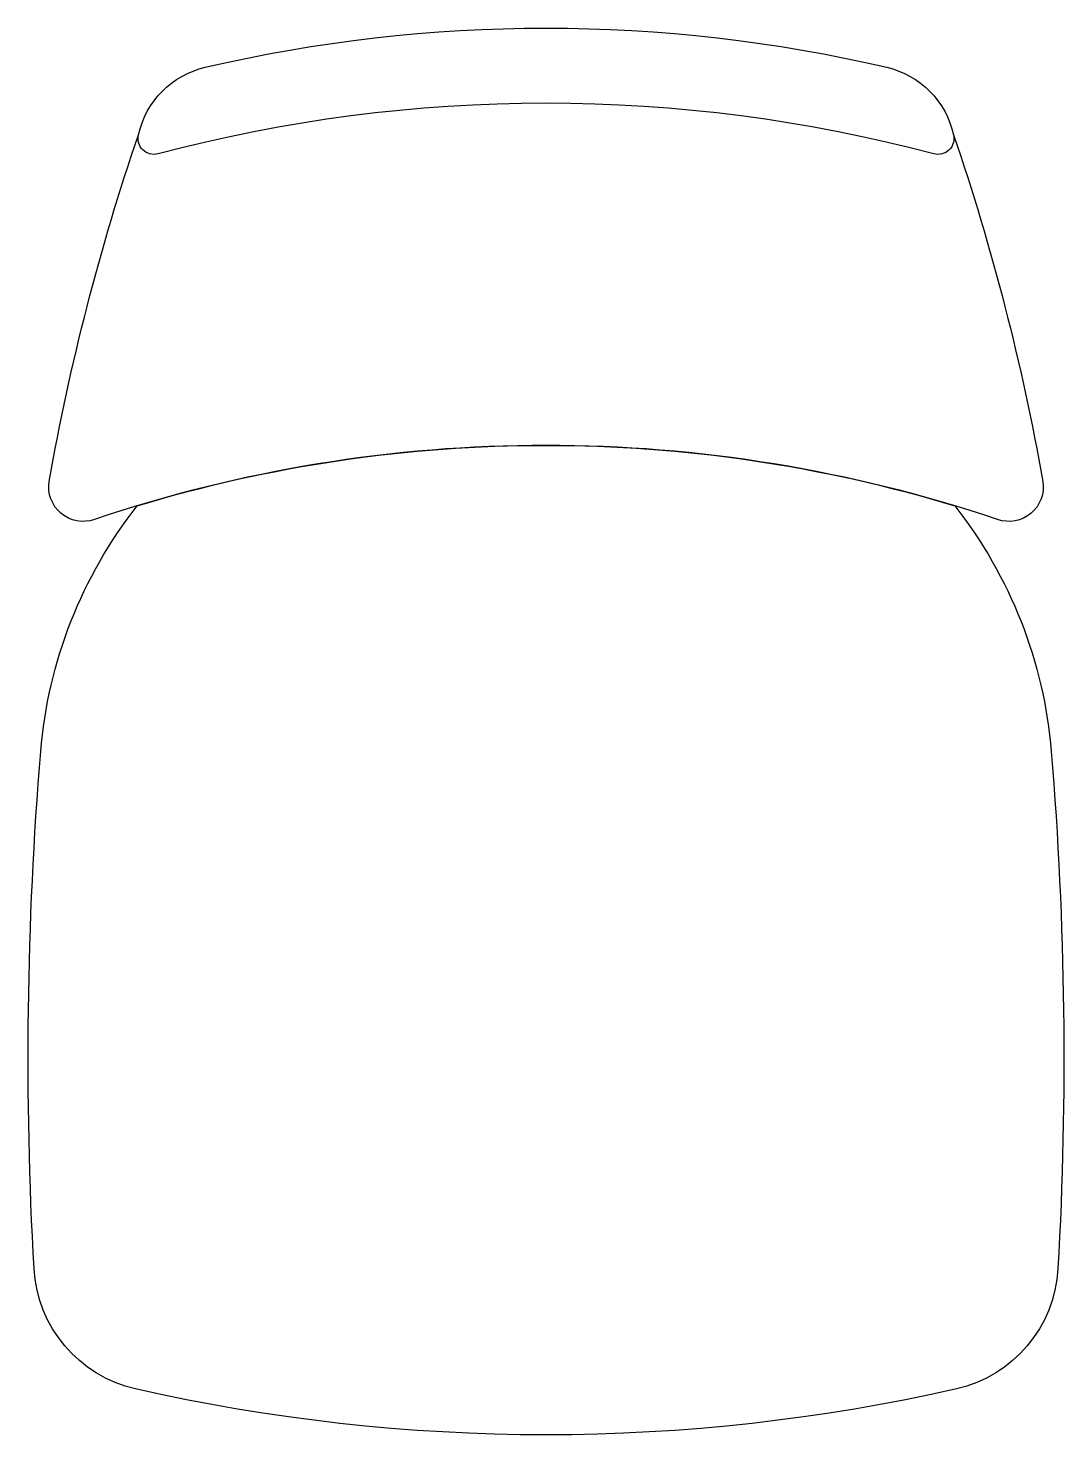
# Model space of a CAD drawing. Header units: millimetres. Extents: x -226 to 226, y -307 to 307.
import ezdxf

# ---------------------------------------------------------------- set-up
doc = ezdxf.new("R2010")
doc.units = ezdxf.units.MM
doc.header["$LTSCALE"] = 0.001

msp = doc.modelspace()

# ---------------------------------------------------------------- linework, layer by layer
for points in [[(-197, 92.62, -0.567761), (-216.7, 109.22, -0.038595), (-177.8, 260.42, -0.288171), (-148.6, 289.92, -0.114898), (148.6, 289.92, -0.288171), (177.8, 260.42, -0.038595), (216.7, 109.22, -0.567761), (197, 92.62, 0.164102), (-197, 92.62)], [(-169.2, 252.12, -0.561379), (-177.8, 260.42, -0.288171), (-148.6, 289.92, -0.114898), (148.6, 289.92, -0.288171), (177.8, 260.42, -0.561379), (169.2, 252.12, 0.130688), (-169.2, 252.12)], [(-179, -286.68, -0.334655), (-223.3, -234.28, -0.034623), (-220.4, -8.58, -0.147077), (-178.3, 98.62, -0.147789), (178.3, 98.62, -0.147077), (220.4, -8.58, -0.034623), (223.3, -234.28, -0.334655), (179, -286.68, -0.112061), (-179, -286.68)]]:
    msp.add_lwpolyline(points, format="xyb")

doc.saveas('drawing.dxf')
